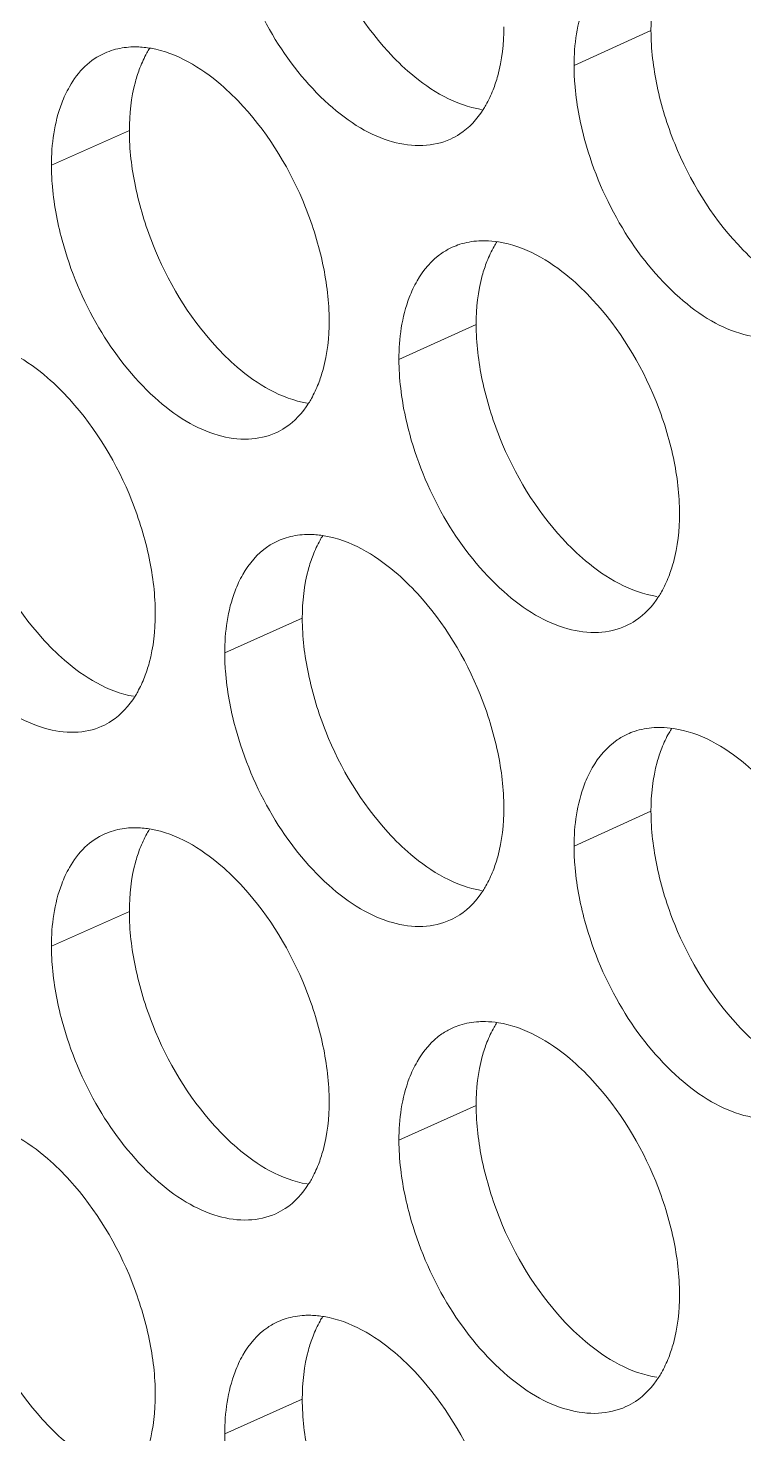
# Model space of a CAD drawing. Header units: millimetres. Extents: x 1177 to 4147, y 93 to 2194.
# Drawn here: x 2559.18 to 2566.4, y 726.44 to 740.61 of the extents above; entities that cross this region are included whole.
import ezdxf

# ---------------------------------------------------------------- set-up
doc = ezdxf.new("R2010")
doc.units = ezdxf.units.MM
doc.header["$LTSCALE"] = 0.1
doc.layers.get('0').update_dxf_attribs({"lineweight": 13})
doc.layers.add('标注', color=251, linetype='Continuous', lineweight=9)

# ---------------------------------------------------------------- blocks, each defined once
blk = doc.blocks.new('02')
for points, knots in [([(4627.348, 522.744), (4597.363, 531.299), (4553.55, 545.69), (4497.641, 568.487), (4458.71, 586.649), (4422.281, 606.068), (4388.51, 626.659), (4357.551, 648.334), (4338.416, 663.815), (4329.392, 671.722)], [0, 0, 0, 0, 0.278685, 0.411475, 0.539478, 0.662459, 0.780251, 0.892768, 1, 1, 1, 1]), ([(4626.906, 521.428), (4597.052, 529.945), (4553.424, 544.261), (4497.732, 566.923), (4458.929, 584.973), (4422.597, 604.269), (4388.892, 624.729), (4357.964, 646.263), (4338.829, 661.641), (4329.798, 669.496)], [0, 0, 0, 0, 0.278468, 0.411196, 0.539177, 0.662176, 0.780023, 0.892638, 1, 1, 1, 1]), ([(4628.518, 518.372), (4598.337, 526.935), (4554.235, 541.353), (4497.955, 564.22), (4458.766, 582.448), (4422.099, 601.945), (4388.114, 622.628), (4356.965, 644.402), (4337.717, 659.96), (4328.641, 667.907)], [0, 0, 0, 0, 0.278732, 0.411552, 0.539576, 0.662563, 0.780343, 0.892822, 1, 1, 1, 1]), ([(4328.202, 667.332), (4337.3, 659.316), (4356.601, 643.626), (4387.852, 621.677), (4421.956, 600.844), (4458.755, 581.215), (4498.091, 562.874), (4554.59, 539.876), (4598.873, 525.389), (4629.18, 516.79)], [0, 0, 0, 0, 0.107262, 0.219794, 0.337581, 0.460553, 0.588547, 0.721328, 1, 1, 1, 1])]:
    blk.add_open_spline(points, degree=3, knots=knots)
at = {"layer": '标注'}
for p, q in [((4434.072, 649.255), (4432.963, 648.75)), ((4426.555, 647.811), (4425.432, 647.313)), ((4431.553, 645.018), (4430.44, 644.515)), ((4429.047, 640.786), (4427.929, 640.286)), ((4434.072, 638.005), (4432.963, 637.5)), ((4426.555, 636.561), (4425.432, 636.063)), ((4426.555, 636.561), (4425.432, 636.063)), ((4431.553, 633.768), (4430.44, 633.265)), ((4431.553, 633.768), (4430.44, 633.265)), ((4429.047, 629.536), (4427.929, 629.036))]:
    blk.add_line(p, q, dxfattribs=at)
for centre, radius, start, end in [((4426.606, 648.013), 1.001, 106.2734, 113.935), ((4431.628, 645.204), 1.017, 107.7472, 114.3481), ((4429.11, 640.981), 1.009, 107.0166, 114.1413), ((4434.159, 638.183), 1.026, 108.4653, 114.5554), ((4426.606, 636.763), 1.001, 106.2734, 113.935), ((4426.606, 636.763), 1.001, 106.2734, 113.935), ((4431.628, 633.954), 1.017, 107.7472, 114.3481), ((4431.628, 633.954), 1.017, 107.7472, 114.3481), ((4429.11, 629.731), 1.009, 107.0166, 114.1413)]:
    blk.add_arc(centre, radius, start, end, dxfattribs=at)
for points, knots in [([(4429.047, 652.036), (4429.047, 651.767), (4429.116, 651.208), (4429.444, 650.127), (4429.9, 649.369), (4430.284, 648.949)], [0, 0, 0, 0, 0.238709, 0.494811, 1, 1, 1, 1]), ([(4428.084, 650.456), (4428.203, 650.016), (4428.552, 649.187), (4429.226, 648.326), (4429.855, 647.844), (4430.321, 647.634), (4430.774, 647.57), (4431.058, 647.633), (4431.182, 647.689)], [0, 0, 0, 0, 0.298788, 0.580857, 0.705138, 0.814605, 0.911286, 1, 1, 1, 1]), ([(4434.228, 650.164), (4434.202, 650.098), (4434.106, 649.804), (4434.072, 649.492), (4434.072, 649.255)], [0, 0, 0, 0, 0.231495, 1, 1, 1, 1]), ([(4433.226, 649.882), (4433.182, 649.806), (4433.018, 649.45), (4432.963, 649.052), (4432.963, 648.75)], [0, 0, 0, 0, 0.225686, 1, 1, 1, 1]), ([(4431.796, 648.397), (4431.822, 648.464), (4431.918, 648.757), (4431.952, 649.068), (4431.952, 649.305)], [0, 0, 0, 0, 0.231431, 1, 1, 1, 1]), ([(4434.072, 649.255), (4434.072, 648.986), (4434.141, 648.427), (4434.473, 647.347), (4434.934, 646.592), (4435.322, 646.174)], [0, 0, 0, 0, 0.23857, 0.494512, 1, 1, 1, 1]), ([(4426.2, 648.928), (4426.095, 648.882), (4425.895, 648.745), (4425.752, 648.551), (4425.692, 648.444)], [0, 0, 0, 0, 0.481736, 1, 1, 1, 1]), ([(4426.665, 649.017), (4426.635, 649.018), (4426.521, 649.016), (4426.407, 648.998), (4426.325, 648.974)], [0, 0, 0, 0, 0.256633, 1, 1, 1, 1]), ([(4426.845, 648.996), (4426.832, 648.974), (4426.78, 648.885), (4426.737, 648.791), (4426.708, 648.718)], [0, 0, 0, 0, 0.242119, 1, 1, 1, 1]), ([(4428.194, 648.161), (4428.093, 648.272), (4427.72, 648.64), (4427.239, 648.931), (4426.868, 648.997)], [0, 0, 0, 0, 0.285096, 1, 1, 1, 1]), ([(4430.284, 648.949), (4430.387, 648.837), (4430.765, 648.466), (4431.254, 648.175), (4431.631, 648.115)], [0, 0, 0, 0, 0.285206, 1, 1, 1, 1]), ([(4426.708, 648.718), (4426.683, 648.652), (4426.588, 648.359), (4426.555, 648.047), (4426.555, 647.811)], [0, 0, 0, 0, 0.23105, 1, 1, 1, 1]), ([(4432.963, 648.75), (4432.963, 648.663), (4432.978, 648.299), (4433.046, 647.938), (4433.119, 647.671)], [0, 0, 0, 0, 0.238256, 1, 1, 1, 1]), ([(4425.692, 648.444), (4425.648, 648.368), (4425.485, 648.013), (4425.432, 647.615), (4425.432, 647.313)], [0, 0, 0, 0, 0.224968, 1, 1, 1, 1]), ([(4431.654, 648.114), (4431.667, 648.135), (4431.722, 648.226), (4431.767, 648.323), (4431.796, 648.397)], [0, 0, 0, 0, 0.242178, 1, 1, 1, 1]), ([(4429.434, 645.073), (4429.434, 645.342), (4429.365, 645.901), (4429.035, 646.982), (4428.579, 647.739), (4428.194, 648.161)], [0, 0, 0, 0, 0.238564, 0.494601, 1, 1, 1, 1]), ([(4431.182, 647.689), (4431.229, 647.71), (4431.417, 647.813), (4431.567, 647.977), (4431.654, 648.114)], [0, 0, 0, 0, 0.241969, 1, 1, 1, 1]), ([(4426.555, 647.811), (4426.555, 647.541), (4426.623, 646.982), (4426.95, 645.9), (4427.402, 645.142), (4427.785, 644.72)], [0, 0, 0, 0, 0.238779, 0.49496, 1, 1, 1, 1]), ([(4433.119, 647.671), (4433.24, 647.23), (4433.594, 646.4), (4434.278, 645.541), (4434.915, 645.063), (4435.386, 644.857), (4435.845, 644.797), (4436.132, 644.864), (4436.256, 644.921)], [0, 0, 0, 0, 0.29785, 0.579458, 0.703775, 0.813505, 0.91067, 1, 1, 1, 1]), ([(4425.432, 647.313), (4425.432, 647.226), (4425.447, 646.862), (4425.514, 646.501), (4425.586, 646.233)], [0, 0, 0, 0, 0.238168, 1, 1, 1, 1]), ([(4425.586, 646.233), (4425.704, 645.793), (4426.05, 644.965), (4426.72, 644.102), (4427.345, 643.618), (4427.808, 643.406), (4428.258, 643.34), (4428.542, 643.402), (4428.664, 643.457)], [0, 0, 0, 0, 0.299261, 0.581563, 0.705826, 0.815161, 0.911598, 1, 1, 1, 1]), ([(4431.209, 646.131), (4431.157, 646.107), (4430.95, 645.992), (4430.791, 645.802), (4430.702, 645.647)], [0, 0, 0, 0, 0.240568, 1, 1, 1, 1]), ([(4431.685, 646.225), (4431.653, 646.225), (4431.53, 646.223), (4431.406, 646.201), (4431.318, 646.173)], [0, 0, 0, 0, 0.25692, 1, 1, 1, 1]), ([(4431.85, 646.21), (4431.836, 646.188), (4431.782, 646.097), (4431.737, 646.001), (4431.708, 645.926)], [0, 0, 0, 0, 0.242162, 1, 1, 1, 1]), ([(4433.231, 645.375), (4433.127, 645.487), (4432.745, 645.859), (4432.252, 646.148), (4431.873, 646.208)], [0, 0, 0, 0, 0.28502, 1, 1, 1, 1]), ([(4435.322, 646.174), (4435.427, 646.061), (4435.814, 645.687), (4436.316, 645.398), (4436.699, 645.344)], [0, 0, 0, 0, 0.285106, 1, 1, 1, 1]), ([(4431.708, 645.926), (4431.682, 645.86), (4431.587, 645.566), (4431.553, 645.255), (4431.553, 645.018)], [0, 0, 0, 0, 0.231346, 1, 1, 1, 1]), ([(4430.702, 645.647), (4430.658, 645.571), (4430.494, 645.215), (4430.44, 644.817), (4430.44, 644.515)], [0, 0, 0, 0, 0.225445, 1, 1, 1, 1]), ([(4434.484, 642.294), (4434.484, 642.563), (4434.414, 643.121), (4434.08, 644.202), (4433.619, 644.957), (4433.231, 645.375)], [0, 0, 0, 0, 0.238425, 0.494301, 1, 1, 1, 1]), ([(4429.279, 644.165), (4429.305, 644.232), (4429.4, 644.525), (4429.434, 644.836), (4429.434, 645.073)], [0, 0, 0, 0, 0.231283, 1, 1, 1, 1]), ([(4431.553, 645.018), (4431.553, 644.749), (4431.622, 644.19), (4431.952, 643.109), (4432.41, 642.352), (4432.797, 641.933)], [0, 0, 0, 0, 0.238639, 0.494661, 1, 1, 1, 1]), ([(4425.696, 643.937), (4425.596, 644.047), (4425.227, 644.414), (4424.752, 644.706), (4424.385, 644.774)], [0, 0, 0, 0, 0.285125, 1, 1, 1, 1]), ([(4427.785, 644.72), (4427.887, 644.609), (4428.26, 644.239), (4428.743, 643.948), (4429.116, 643.885)], [0, 0, 0, 0, 0.285248, 1, 1, 1, 1]), ([(4430.44, 644.515), (4430.44, 644.428), (4430.455, 644.064), (4430.522, 643.703), (4430.595, 643.436)], [0, 0, 0, 0, 0.238227, 1, 1, 1, 1]), ([(4429.139, 643.885), (4429.152, 643.906), (4429.206, 643.996), (4429.25, 644.091), (4429.279, 644.165)], [0, 0, 0, 0, 0.242155, 1, 1, 1, 1]), ([(4426.929, 640.846), (4426.929, 641.116), (4426.86, 641.675), (4426.532, 642.756), (4426.079, 643.514), (4425.696, 643.937)], [0, 0, 0, 0, 0.238635, 0.494751, 1, 1, 1, 1]), ([(4428.664, 643.457), (4428.712, 643.478), (4428.901, 643.581), (4429.052, 643.747), (4429.139, 643.885)], [0, 0, 0, 0, 0.24169, 1, 1, 1, 1]), ([(4424.075, 643.591), (4424.075, 643.321), (4424.143, 642.762), (4424.468, 641.68), (4424.918, 640.921), (4425.3, 640.498)], [0, 0, 0, 0, 0.238849, 0.49511, 1, 1, 1, 1]), ([(4430.595, 643.436), (4430.715, 642.995), (4431.066, 642.166), (4431.746, 641.306), (4432.379, 640.825), (4432.847, 640.617), (4433.303, 640.556), (4433.588, 640.62), (4433.712, 640.677)], [0, 0, 0, 0, 0.298318, 0.580156, 0.704454, 0.814053, 0.910977, 1, 1, 1, 1]), ([(4434.327, 641.385), (4434.353, 641.452), (4434.449, 641.745), (4434.484, 642.057), (4434.484, 642.294)], [0, 0, 0, 0, 0.23158, 1, 1, 1, 1]), ([(4423.101, 642.015), (4423.219, 641.575), (4423.562, 640.748), (4424.227, 639.884), (4424.849, 639.398), (4425.308, 639.185), (4425.756, 639.117), (4426.038, 639.176), (4426.16, 639.231)], [0, 0, 0, 0, 0.299735, 0.582272, 0.706518, 0.81572, 0.911912, 1, 1, 1, 1]), ([(4428.698, 641.902), (4428.646, 641.878), (4428.438, 641.763), (4428.279, 641.573), (4428.19, 641.418)], [0, 0, 0, 0, 0.240345, 1, 1, 1, 1]), ([(4429.168, 641.993), (4429.138, 641.994), (4429.019, 641.992), (4428.9, 641.972), (4428.815, 641.946)], [0, 0, 0, 0, 0.25678, 1, 1, 1, 1]), ([(4429.341, 641.975), (4429.328, 641.953), (4429.274, 641.863), (4429.23, 641.768), (4429.202, 641.694)], [0, 0, 0, 0, 0.242139, 1, 1, 1, 1]), ([(4430.706, 641.14), (4430.604, 641.252), (4430.226, 641.621), (4429.739, 641.912), (4429.364, 641.974)], [0, 0, 0, 0, 0.285061, 1, 1, 1, 1]), ([(4432.797, 641.933), (4432.9, 641.821), (4433.283, 641.448), (4433.779, 641.158), (4434.158, 641.101)], [0, 0, 0, 0, 0.285159, 1, 1, 1, 1]), ([(4429.202, 641.694), (4429.176, 641.628), (4429.081, 641.335), (4429.047, 641.023), (4429.047, 640.786)], [0, 0, 0, 0, 0.231198, 1, 1, 1, 1]), ([(4428.19, 641.418), (4428.147, 641.341), (4427.983, 640.986), (4427.929, 640.588), (4427.929, 640.286)], [0, 0, 0, 0, 0.225206, 1, 1, 1, 1]), ([(4434.182, 641.098), (4434.196, 641.12), (4434.251, 641.212), (4434.297, 641.31), (4434.327, 641.385)], [0, 0, 0, 0, 0.242205, 1, 1, 1, 1]), ([(4431.952, 638.055), (4431.952, 638.324), (4431.883, 638.883), (4431.551, 639.964), (4431.092, 640.72), (4430.706, 641.14)], [0, 0, 0, 0, 0.238495, 0.494451, 1, 1, 1, 1]), ([(4433.712, 640.677), (4433.759, 640.698), (4433.945, 640.801), (4434.095, 640.963), (4434.182, 641.098)], [0, 0, 0, 0, 0.242239, 1, 1, 1, 1]), ([(4426.775, 639.939), (4426.8, 640.006), (4426.895, 640.299), (4426.929, 640.61), (4426.929, 640.846)], [0, 0, 0, 0, 0.231134, 1, 1, 1, 1]), ([(4429.047, 640.786), (4429.047, 640.517), (4429.116, 639.958), (4429.444, 638.877), (4429.9, 638.119), (4430.284, 637.699)], [0, 0, 0, 0, 0.238709, 0.494811, 1, 1, 1, 1]), ([(4425.3, 640.498), (4425.4, 640.387), (4425.769, 640.018), (4426.246, 639.726), (4426.614, 639.661)], [0, 0, 0, 0, 0.285283, 1, 1, 1, 1]), ([(4427.929, 640.286), (4427.929, 640.199), (4427.944, 639.835), (4428.011, 639.474), (4428.084, 639.206)], [0, 0, 0, 0, 0.238197, 1, 1, 1, 1]), ([(4426.637, 639.662), (4426.65, 639.683), (4426.703, 639.772), (4426.746, 639.866), (4426.775, 639.939)], [0, 0, 0, 0, 0.242135, 1, 1, 1, 1]), ([(4426.16, 639.231), (4426.208, 639.252), (4426.399, 639.355), (4426.55, 639.523), (4426.637, 639.662)], [0, 0, 0, 0, 0.241404, 1, 1, 1, 1]), ([(4428.084, 639.206), (4428.203, 638.766), (4428.552, 637.937), (4429.226, 637.076), (4429.855, 636.594), (4430.321, 636.384), (4430.774, 636.32), (4431.058, 636.383), (4431.182, 636.439)], [0, 0, 0, 0, 0.298788, 0.580857, 0.705138, 0.814605, 0.911286, 1, 1, 1, 1]), ([(4434.215, 639.212), (4434.182, 639.213), (4434.053, 639.21), (4433.925, 639.186), (4433.835, 639.156)], [0, 0, 0, 0, 0.257054, 1, 1, 1, 1]), ([(4434.372, 639.2), (4434.358, 639.179), (4434.303, 639.087), (4434.257, 638.99), (4434.228, 638.914)], [0, 0, 0, 0, 0.242189, 1, 1, 1, 1]), ([(4433.733, 639.116), (4433.681, 639.092), (4433.475, 638.976), (4433.315, 638.787), (4433.226, 638.632)], [0, 0, 0, 0, 0.240785, 1, 1, 1, 1]), ([(4435.769, 638.367), (4435.664, 638.479), (4435.277, 638.852), (4434.778, 639.141), (4434.396, 639.197)], [0, 0, 0, 0, 0.284973, 1, 1, 1, 1]), ([(4434.228, 638.914), (4434.202, 638.848), (4434.106, 638.554), (4434.072, 638.242), (4434.072, 638.005)], [0, 0, 0, 0, 0.231495, 1, 1, 1, 1]), ([(4433.226, 638.632), (4433.182, 638.556), (4433.018, 638.2), (4432.963, 637.802), (4432.963, 637.5)], [0, 0, 0, 0, 0.225686, 1, 1, 1, 1]), ([(4431.796, 637.147), (4431.822, 637.214), (4431.918, 637.507), (4431.952, 637.818), (4431.952, 638.055)], [0, 0, 0, 0, 0.231431, 1, 1, 1, 1]), ([(4434.072, 638.005), (4434.072, 637.736), (4434.141, 637.177), (4434.473, 636.097), (4434.934, 635.342), (4435.322, 634.924)], [0, 0, 0, 0, 0.23857, 0.494512, 1, 1, 1, 1]), ([(4426.2, 637.678), (4426.095, 637.632), (4425.895, 637.495), (4425.752, 637.301), (4425.692, 637.194)], [0, 0, 0, 0, 0.481736, 1, 1, 1, 1]), ([(4426.2, 637.678), (4426.095, 637.632), (4425.895, 637.495), (4425.752, 637.301), (4425.692, 637.194)], [0, 0, 0, 0, 0.481736, 1, 1, 1, 1]), ([(4426.665, 637.767), (4426.635, 637.768), (4426.521, 637.766), (4426.407, 637.748), (4426.325, 637.724)], [0, 0, 0, 0, 0.256633, 1, 1, 1, 1]), ([(4426.665, 637.767), (4426.635, 637.768), (4426.521, 637.766), (4426.407, 637.748), (4426.325, 637.724)], [0, 0, 0, 0, 0.256633, 1, 1, 1, 1]), ([(4426.845, 637.746), (4426.832, 637.724), (4426.78, 637.635), (4426.737, 637.541), (4426.708, 637.468)], [0, 0, 0, 0, 0.242119, 1, 1, 1, 1]), ([(4426.845, 637.746), (4426.832, 637.724), (4426.78, 637.635), (4426.737, 637.541), (4426.708, 637.468)], [0, 0, 0, 0, 0.242119, 1, 1, 1, 1]), ([(4428.194, 636.911), (4428.093, 637.022), (4427.72, 637.39), (4427.239, 637.681), (4426.868, 637.747)], [0, 0, 0, 0, 0.285096, 1, 1, 1, 1]), ([(4428.194, 636.911), (4428.093, 637.022), (4427.72, 637.39), (4427.239, 637.681), (4426.868, 637.747)], [0, 0, 0, 0, 0.285096, 1, 1, 1, 1]), ([(4430.284, 637.699), (4430.387, 637.587), (4430.765, 637.216), (4431.254, 636.925), (4431.631, 636.865)], [0, 0, 0, 0, 0.285206, 1, 1, 1, 1]), ([(4426.708, 637.468), (4426.683, 637.402), (4426.588, 637.109), (4426.555, 636.797), (4426.555, 636.561)], [0, 0, 0, 0, 0.23105, 1, 1, 1, 1]), ([(4426.708, 637.468), (4426.683, 637.402), (4426.588, 637.109), (4426.555, 636.797), (4426.555, 636.561)], [0, 0, 0, 0, 0.23105, 1, 1, 1, 1]), ([(4432.963, 637.5), (4432.963, 637.413), (4432.978, 637.049), (4433.046, 636.688), (4433.119, 636.421)], [0, 0, 0, 0, 0.238256, 1, 1, 1, 1]), ([(4425.692, 637.194), (4425.648, 637.118), (4425.485, 636.763), (4425.432, 636.365), (4425.432, 636.063)], [0, 0, 0, 0, 0.224968, 1, 1, 1, 1]), ([(4425.692, 637.194), (4425.648, 637.118), (4425.485, 636.763), (4425.432, 636.365), (4425.432, 636.063)], [0, 0, 0, 0, 0.224968, 1, 1, 1, 1]), ([(4431.654, 636.864), (4431.667, 636.885), (4431.722, 636.976), (4431.767, 637.073), (4431.796, 637.147)], [0, 0, 0, 0, 0.242178, 1, 1, 1, 1]), ([(4429.434, 633.823), (4429.434, 634.092), (4429.365, 634.651), (4429.035, 635.732), (4428.579, 636.489), (4428.194, 636.911)], [0, 0, 0, 0, 0.238564, 0.494601, 1, 1, 1, 1]), ([(4429.434, 633.823), (4429.434, 634.092), (4429.365, 634.651), (4429.035, 635.732), (4428.579, 636.489), (4428.194, 636.911)], [0, 0, 0, 0, 0.238564, 0.494601, 1, 1, 1, 1]), ([(4431.182, 636.439), (4431.229, 636.46), (4431.417, 636.563), (4431.567, 636.727), (4431.654, 636.864)], [0, 0, 0, 0, 0.241969, 1, 1, 1, 1]), ([(4426.555, 636.561), (4426.555, 636.291), (4426.623, 635.732), (4426.95, 634.65), (4427.402, 633.892), (4427.785, 633.47)], [0, 0, 0, 0, 0.238779, 0.49496, 1, 1, 1, 1]), ([(4426.555, 636.561), (4426.555, 636.291), (4426.623, 635.732), (4426.95, 634.65), (4427.402, 633.892), (4427.785, 633.47)], [0, 0, 0, 0, 0.238779, 0.49496, 1, 1, 1, 1]), ([(4433.119, 636.421), (4433.24, 635.98), (4433.594, 635.15), (4434.278, 634.291), (4434.915, 633.813), (4435.386, 633.607), (4435.845, 633.547), (4436.132, 633.614), (4436.256, 633.671)], [0, 0, 0, 0, 0.29785, 0.579458, 0.703775, 0.813505, 0.91067, 1, 1, 1, 1]), ([(4425.432, 636.063), (4425.432, 635.976), (4425.447, 635.612), (4425.514, 635.251), (4425.586, 634.983)], [0, 0, 0, 0, 0.238168, 1, 1, 1, 1]), ([(4425.432, 636.063), (4425.432, 635.976), (4425.447, 635.612), (4425.514, 635.251), (4425.586, 634.983)], [0, 0, 0, 0, 0.238168, 1, 1, 1, 1]), ([(4425.586, 634.983), (4425.704, 634.543), (4426.05, 633.715), (4426.72, 632.852), (4427.345, 632.368), (4427.808, 632.156), (4428.258, 632.09), (4428.542, 632.152), (4428.664, 632.207)], [0, 0, 0, 0, 0.299261, 0.581563, 0.705826, 0.815161, 0.911598, 1, 1, 1, 1]), ([(4425.586, 634.983), (4425.704, 634.543), (4426.05, 633.715), (4426.72, 632.852), (4427.345, 632.368), (4427.808, 632.156), (4428.258, 632.09), (4428.542, 632.152), (4428.664, 632.207)], [0, 0, 0, 0, 0.299261, 0.581563, 0.705826, 0.815161, 0.911598, 1, 1, 1, 1]), ([(4431.685, 634.975), (4431.653, 634.975), (4431.53, 634.973), (4431.406, 634.951), (4431.318, 634.923)], [0, 0, 0, 0, 0.25692, 1, 1, 1, 1]), ([(4431.685, 634.975), (4431.653, 634.975), (4431.53, 634.973), (4431.406, 634.951), (4431.318, 634.923)], [0, 0, 0, 0, 0.25692, 1, 1, 1, 1]), ([(4431.85, 634.96), (4431.836, 634.938), (4431.782, 634.847), (4431.737, 634.751), (4431.708, 634.676)], [0, 0, 0, 0, 0.242162, 1, 1, 1, 1]), ([(4431.85, 634.96), (4431.836, 634.938), (4431.782, 634.847), (4431.737, 634.751), (4431.708, 634.676)], [0, 0, 0, 0, 0.242162, 1, 1, 1, 1]), ([(4433.231, 634.125), (4433.127, 634.237), (4432.745, 634.609), (4432.252, 634.898), (4431.873, 634.958)], [0, 0, 0, 0, 0.28502, 1, 1, 1, 1]), ([(4433.231, 634.125), (4433.127, 634.237), (4432.745, 634.609), (4432.252, 634.898), (4431.873, 634.958)], [0, 0, 0, 0, 0.28502, 1, 1, 1, 1]), ([(4431.209, 634.881), (4431.157, 634.857), (4430.95, 634.742), (4430.791, 634.552), (4430.702, 634.397)], [0, 0, 0, 0, 0.240568, 1, 1, 1, 1]), ([(4431.209, 634.881), (4431.157, 634.857), (4430.95, 634.742), (4430.791, 634.552), (4430.702, 634.397)], [0, 0, 0, 0, 0.240568, 1, 1, 1, 1]), ([(4435.322, 634.924), (4435.427, 634.811), (4435.814, 634.437), (4436.316, 634.148), (4436.699, 634.094)], [0, 0, 0, 0, 0.285106, 1, 1, 1, 1]), ([(4431.708, 634.676), (4431.682, 634.61), (4431.587, 634.316), (4431.553, 634.005), (4431.553, 633.768)], [0, 0, 0, 0, 0.231346, 1, 1, 1, 1]), ([(4431.708, 634.676), (4431.682, 634.61), (4431.587, 634.316), (4431.553, 634.005), (4431.553, 633.768)], [0, 0, 0, 0, 0.231346, 1, 1, 1, 1]), ([(4430.702, 634.397), (4430.658, 634.321), (4430.494, 633.965), (4430.44, 633.567), (4430.44, 633.265)], [0, 0, 0, 0, 0.225445, 1, 1, 1, 1]), ([(4430.702, 634.397), (4430.658, 634.321), (4430.494, 633.965), (4430.44, 633.567), (4430.44, 633.265)], [0, 0, 0, 0, 0.225445, 1, 1, 1, 1]), ([(4434.484, 631.044), (4434.484, 631.313), (4434.414, 631.871), (4434.08, 632.952), (4433.619, 633.707), (4433.231, 634.125)], [0, 0, 0, 0, 0.238425, 0.494301, 1, 1, 1, 1]), ([(4434.484, 631.044), (4434.484, 631.313), (4434.414, 631.871), (4434.08, 632.952), (4433.619, 633.707), (4433.231, 634.125)], [0, 0, 0, 0, 0.238425, 0.494301, 1, 1, 1, 1]), ([(4429.279, 632.915), (4429.305, 632.982), (4429.4, 633.275), (4429.434, 633.586), (4429.434, 633.823)], [0, 0, 0, 0, 0.231283, 1, 1, 1, 1]), ([(4429.279, 632.915), (4429.305, 632.982), (4429.4, 633.275), (4429.434, 633.586), (4429.434, 633.823)], [0, 0, 0, 0, 0.231283, 1, 1, 1, 1]), ([(4431.553, 633.768), (4431.553, 633.499), (4431.622, 632.94), (4431.952, 631.859), (4432.41, 631.102), (4432.797, 630.683)], [0, 0, 0, 0, 0.238639, 0.494661, 1, 1, 1, 1]), ([(4431.553, 633.768), (4431.553, 633.499), (4431.622, 632.94), (4431.952, 631.859), (4432.41, 631.102), (4432.797, 630.683)], [0, 0, 0, 0, 0.238639, 0.494661, 1, 1, 1, 1]), ([(4425.696, 632.687), (4425.596, 632.797), (4425.227, 633.164), (4424.752, 633.456), (4424.385, 633.524)], [0, 0, 0, 0, 0.285125, 1, 1, 1, 1]), ([(4427.785, 633.47), (4427.887, 633.359), (4428.26, 632.989), (4428.743, 632.698), (4429.116, 632.635)], [0, 0, 0, 0, 0.285248, 1, 1, 1, 1]), ([(4427.785, 633.47), (4427.887, 633.359), (4428.26, 632.989), (4428.743, 632.698), (4429.116, 632.635)], [0, 0, 0, 0, 0.285248, 1, 1, 1, 1]), ([(4430.44, 633.265), (4430.44, 633.178), (4430.455, 632.814), (4430.522, 632.453), (4430.595, 632.186)], [0, 0, 0, 0, 0.238227, 1, 1, 1, 1]), ([(4430.44, 633.265), (4430.44, 633.178), (4430.455, 632.814), (4430.522, 632.453), (4430.595, 632.186)], [0, 0, 0, 0, 0.238227, 1, 1, 1, 1]), ([(4429.139, 632.635), (4429.152, 632.656), (4429.206, 632.746), (4429.25, 632.841), (4429.279, 632.915)], [0, 0, 0, 0, 0.242155, 1, 1, 1, 1]), ([(4429.139, 632.635), (4429.152, 632.656), (4429.206, 632.746), (4429.25, 632.841), (4429.279, 632.915)], [0, 0, 0, 0, 0.242155, 1, 1, 1, 1]), ([(4426.929, 629.596), (4426.929, 629.866), (4426.86, 630.425), (4426.532, 631.506), (4426.079, 632.264), (4425.696, 632.687)], [0, 0, 0, 0, 0.238635, 0.494751, 1, 1, 1, 1]), ([(4428.664, 632.207), (4428.712, 632.228), (4428.901, 632.331), (4429.052, 632.497), (4429.139, 632.635)], [0, 0, 0, 0, 0.24169, 1, 1, 1, 1]), ([(4428.664, 632.207), (4428.712, 632.228), (4428.901, 632.331), (4429.052, 632.497), (4429.139, 632.635)], [0, 0, 0, 0, 0.24169, 1, 1, 1, 1]), ([(4424.075, 632.341), (4424.075, 632.071), (4424.143, 631.512), (4424.468, 630.43), (4424.918, 629.671), (4425.3, 629.248)], [0, 0, 0, 0, 0.238849, 0.49511, 1, 1, 1, 1]), ([(4430.595, 632.186), (4430.715, 631.745), (4431.066, 630.916), (4431.746, 630.056), (4432.379, 629.575), (4432.847, 629.367), (4433.303, 629.306), (4433.588, 629.37), (4433.712, 629.427)], [0, 0, 0, 0, 0.298318, 0.580156, 0.704454, 0.814053, 0.910977, 1, 1, 1, 1]), ([(4430.595, 632.186), (4430.715, 631.745), (4431.066, 630.916), (4431.746, 630.056), (4432.379, 629.575), (4432.847, 629.367), (4433.303, 629.306), (4433.588, 629.37), (4433.712, 629.427)], [0, 0, 0, 0, 0.298318, 0.580156, 0.704454, 0.814053, 0.910977, 1, 1, 1, 1]), ([(4434.327, 630.135), (4434.353, 630.202), (4434.449, 630.495), (4434.484, 630.807), (4434.484, 631.044)], [0, 0, 0, 0, 0.23158, 1, 1, 1, 1]), ([(4434.327, 630.135), (4434.353, 630.202), (4434.449, 630.495), (4434.484, 630.807), (4434.484, 631.044)], [0, 0, 0, 0, 0.23158, 1, 1, 1, 1]), ([(4423.101, 630.765), (4423.219, 630.325), (4423.562, 629.498), (4424.227, 628.634), (4424.849, 628.148), (4425.308, 627.935), (4425.756, 627.867), (4426.038, 627.926), (4426.16, 627.981)], [0, 0, 0, 0, 0.299735, 0.582272, 0.706518, 0.81572, 0.911912, 1, 1, 1, 1]), ([(4429.168, 630.743), (4429.138, 630.744), (4429.019, 630.742), (4428.9, 630.722), (4428.815, 630.696)], [0, 0, 0, 0, 0.25678, 1, 1, 1, 1]), ([(4429.341, 630.725), (4429.328, 630.703), (4429.274, 630.613), (4429.23, 630.518), (4429.202, 630.444)], [0, 0, 0, 0, 0.242139, 1, 1, 1, 1]), ([(4430.706, 629.89), (4430.604, 630.002), (4430.226, 630.371), (4429.739, 630.662), (4429.364, 630.724)], [0, 0, 0, 0, 0.285061, 1, 1, 1, 1]), ([(4428.698, 630.652), (4428.646, 630.628), (4428.438, 630.513), (4428.279, 630.323), (4428.19, 630.168)], [0, 0, 0, 0, 0.240345, 1, 1, 1, 1]), ([(4432.797, 630.683), (4432.9, 630.571), (4433.283, 630.198), (4433.779, 629.908), (4434.158, 629.851)], [0, 0, 0, 0, 0.285159, 1, 1, 1, 1]), ([(4432.797, 630.683), (4432.9, 630.571), (4433.283, 630.198), (4433.779, 629.908), (4434.158, 629.851)], [0, 0, 0, 0, 0.285159, 1, 1, 1, 1]), ([(4429.202, 630.444), (4429.176, 630.378), (4429.081, 630.085), (4429.047, 629.773), (4429.047, 629.536)], [0, 0, 0, 0, 0.231198, 1, 1, 1, 1]), ([(4428.19, 630.168), (4428.147, 630.091), (4427.983, 629.736), (4427.929, 629.338), (4427.929, 629.036)], [0, 0, 0, 0, 0.225206, 1, 1, 1, 1]), ([(4434.182, 629.848), (4434.196, 629.87), (4434.251, 629.962), (4434.297, 630.06), (4434.327, 630.135)], [0, 0, 0, 0, 0.242205, 1, 1, 1, 1]), ([(4434.182, 629.848), (4434.196, 629.87), (4434.251, 629.962), (4434.297, 630.06), (4434.327, 630.135)], [0, 0, 0, 0, 0.242205, 1, 1, 1, 1]), ([(4431.952, 626.805), (4431.952, 627.074), (4431.883, 627.633), (4431.551, 628.714), (4431.092, 629.47), (4430.706, 629.89)], [0, 0, 0, 0, 0.238495, 0.494451, 1, 1, 1, 1]), ([(4433.712, 629.427), (4433.759, 629.448), (4433.945, 629.551), (4434.095, 629.713), (4434.182, 629.848)], [0, 0, 0, 0, 0.242239, 1, 1, 1, 1]), ([(4433.712, 629.427), (4433.759, 629.448), (4433.945, 629.551), (4434.095, 629.713), (4434.182, 629.848)], [0, 0, 0, 0, 0.242239, 1, 1, 1, 1]), ([(4426.775, 628.689), (4426.8, 628.756), (4426.895, 629.049), (4426.929, 629.36), (4426.929, 629.596)], [0, 0, 0, 0, 0.231134, 1, 1, 1, 1]), ([(4429.047, 629.536), (4429.047, 629.267), (4429.116, 628.708), (4429.444, 627.627), (4429.9, 626.869), (4430.284, 626.449)], [0, 0, 0, 0, 0.238709, 0.494811, 1, 1, 1, 1]), ([(4425.3, 629.248), (4425.4, 629.137), (4425.769, 628.768), (4426.246, 628.476), (4426.614, 628.411)], [0, 0, 0, 0, 0.285283, 1, 1, 1, 1]), ([(4427.929, 629.036), (4427.929, 628.949), (4427.944, 628.585), (4428.011, 628.224), (4428.084, 627.956)], [0, 0, 0, 0, 0.238197, 1, 1, 1, 1])]:
    blk.add_open_spline(points, degree=3, knots=knots, dxfattribs=at)
for points in [[(4426.868, 648.997), (4426.801, 649.008), (4426.733, 649.015), (4426.665, 649.017)], [(4431.873, 646.208), (4431.811, 646.218), (4431.748, 646.224), (4431.685, 646.225)], [(4429.364, 641.974), (4429.299, 641.985), (4429.234, 641.992), (4429.168, 641.993)], [(4434.396, 639.197), (4434.336, 639.206), (4434.275, 639.212), (4434.215, 639.212)], [(4426.868, 637.747), (4426.801, 637.758), (4426.733, 637.765), (4426.665, 637.767)], [(4426.868, 637.747), (4426.801, 637.758), (4426.733, 637.765), (4426.665, 637.767)], [(4431.873, 634.958), (4431.811, 634.968), (4431.748, 634.974), (4431.685, 634.975)], [(4431.873, 634.958), (4431.811, 634.968), (4431.748, 634.974), (4431.685, 634.975)], [(4429.364, 630.724), (4429.299, 630.735), (4429.234, 630.742), (4429.168, 630.743)]]:
    blk.add_open_spline(points, degree=3, dxfattribs=at)

msp = doc.modelspace()

# ---------------------------------------------------------------- block references
at = {"xscale": 0.7, "yscale": 0.7, "zscale": 0.7}
msp.add_blockref('02', (-538.391, 286.112), dxfattribs=at)

doc.saveas('drawing.dxf')
